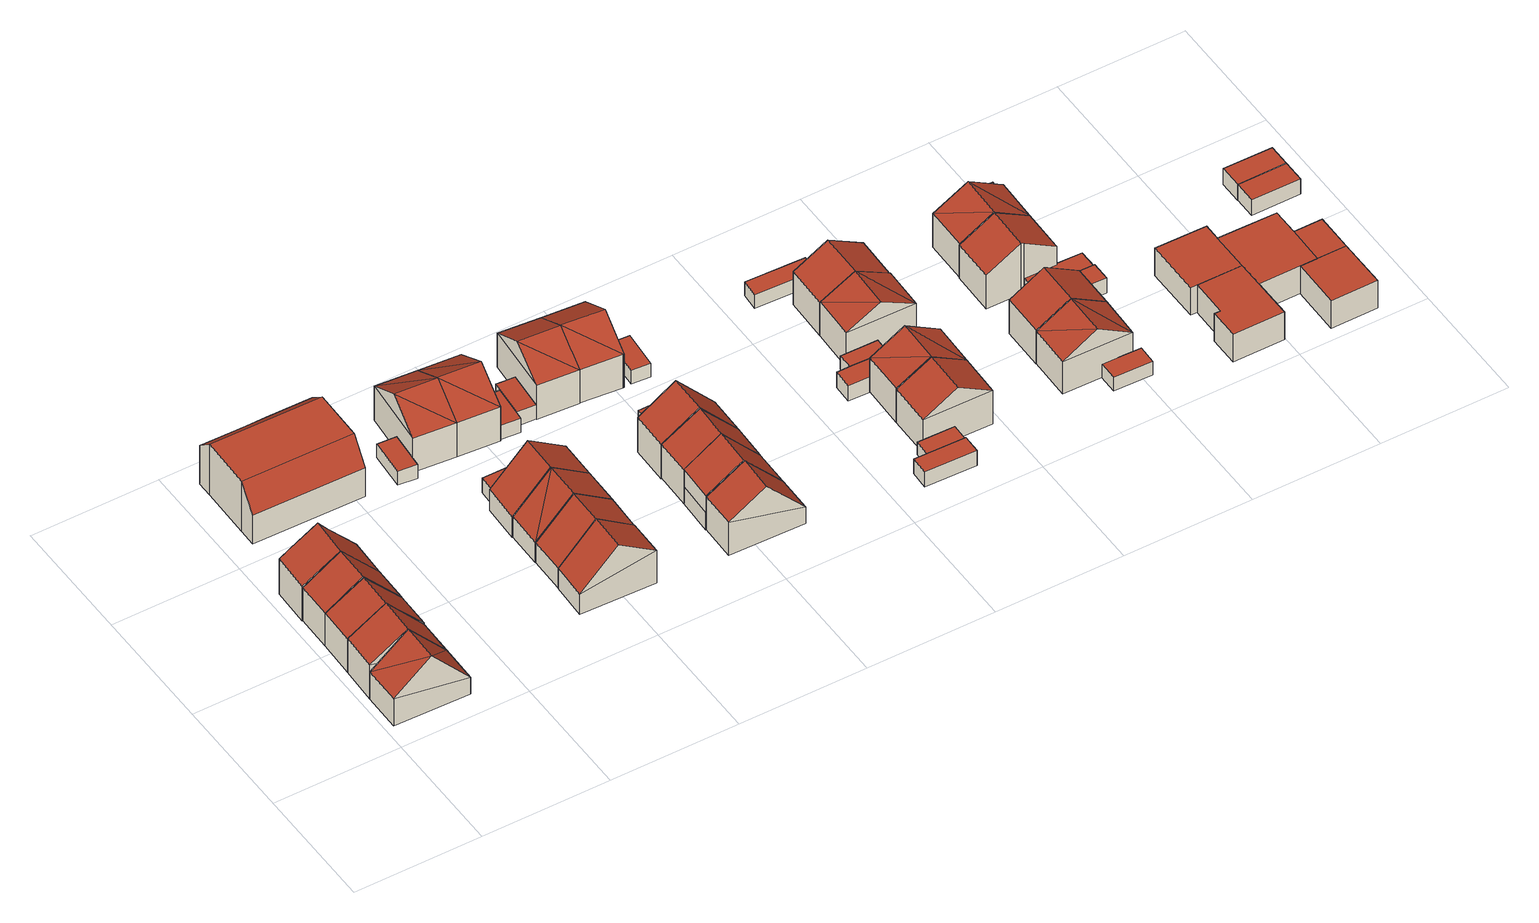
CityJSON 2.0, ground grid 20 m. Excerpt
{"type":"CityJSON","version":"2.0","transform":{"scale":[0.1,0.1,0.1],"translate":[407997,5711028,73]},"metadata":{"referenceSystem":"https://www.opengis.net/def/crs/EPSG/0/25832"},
"CityObjects":{
"building1":{"type":"Building","attributes":{"Gemeindeschluessel":"05978036","Geometrietyp2DReferenz":"3000","function":"31001_1000","roofType":"3100","measuredHeight":9.85},"geometry":[{"type":"MultiSurface","lod":"2","boundaries":[[[0,1,2,3]],[[1,4,5,2]],[[4,6,7,5]],[[6,0,3,7]],[[4,1,8]],[[0,6,9]],[[1,9,8]],[[9,1,0]],[[9,4,8]],[[4,9,6]],[[3,2,5,7]]],"semantics":{"surfaces":[{"type":"WallSurface"},{"type":"RoofSurface"},{"type":"GroundSurface"}],"values":[0,0,0,0,0,0,1,1,1,1,2]}}]},
"building2":{"type":"Building","attributes":{"Gemeindeschluessel":"05978036","Geometrietyp2DReferenz":"3000","function":"31001_1000","roofType":"3100","measuredHeight":9.86},"geometry":[{"type":"MultiSurface","lod":"2","boundaries":[[[10,4,5,11]],[[4,12,2,5]],[[12,13,14,2]],[[13,10,11,14]],[[12,4,8]],[[10,13,15]],[[4,10,15,8]],[[13,12,8,15]],[[11,5,2,14]]],"semantics":{"surfaces":[{"type":"WallSurface"},{"type":"RoofSurface"},{"type":"GroundSurface"}],"values":[0,0,0,0,0,0,1,1,2]}}]},
"building3":{"type":"Building","attributes":{"Gemeindeschluessel":"05978036","Geometrietyp2DReferenz":"3000","function":"31001_1000","roofType":"3100","measuredHeight":9.77},"geometry":[{"type":"MultiSurface","lod":"2","boundaries":[[[16,17,18,19]],[[17,20,14,18]],[[20,21,22,14]],[[21,16,19,22]],[[20,17,23]],[[16,21,24]],[[17,16,24,23]],[[21,20,23,24]],[[19,18,14,22]]],"semantics":{"surfaces":[{"type":"WallSurface"},{"type":"RoofSurface"},{"type":"GroundSurface"}],"values":[0,0,0,0,0,0,1,1,2]}}]},
"building4":{"type":"Building","attributes":{"Gemeindeschluessel":"05978036","Geometrietyp2DReferenz":"3000","function":"31001_1000","roofType":"3100","measuredHeight":9.79},"geometry":[{"type":"MultiSurface","lod":"2","boundaries":[[[25,26,27,28]],[[26,21,22,27]],[[21,29,30,22]],[[29,25,28,30]],[[21,26,31]],[[25,29,32]],[[26,25,32,31]],[[29,21,31,32]],[[28,27,22,30]]],"semantics":{"surfaces":[{"type":"WallSurface"},{"type":"RoofSurface"},{"type":"GroundSurface"}],"values":[0,0,0,0,0,0,1,1,2]}}]},
"building5":{"type":"Building","attributes":{"Gemeindeschluessel":"05978036","Geometrietyp2DReferenz":"3000","function":"31001_1000","roofType":"3100","measuredHeight":9.94},"geometry":[{"type":"MultiSurface","lod":"2","boundaries":[[[25,33,34,35]],[[33,36,37,34]],[[36,38,39,37]],[[38,40,41,39]],[[40,42,43,41]],[[42,25,35,43]],[[42,44,45,32,25]],[[33,32,45,46,36]],[[38,46,45,44,40]],[[36,46,38]],[[40,44,42]],[[25,32,33]],[[35,34,37,39,41,43]]],"semantics":{"surfaces":[{"type":"WallSurface"},{"type":"RoofSurface"},{"type":"GroundSurface"}],"values":[0,0,0,0,0,0,1,1,0,0,0,0,2]}}]},
"building6":{"type":"Building","attributes":{"Gemeindeschluessel":"05978036","Geometrietyp2DReferenz":"3000","function":"31001_2460","roofType":"1000","measuredHeight":3.02},"geometry":[{"type":"MultiSurface","lod":"2","boundaries":[[[47,48,49,50]],[[48,51,52,49]],[[51,53,54,52]],[[53,47,50,54]],[[53,51,48,47]],[[50,49,52,54]]],"semantics":{"surfaces":[{"type":"WallSurface"},{"type":"RoofSurface"},{"type":"GroundSurface"}],"values":[0,0,0,0,1,2]}}]},
"building7":{"type":"Building","attributes":{"Gemeindeschluessel":"05978036","Geometrietyp2DReferenz":"3000","function":"31001_1000","roofType":"9999","measuredHeight":9.24},"geometry":[{"type":"MultiSurface","lod":"2","boundaries":[[[55,56,57,58]],[[56,59,60,57]],[[59,61,62,60]],[[61,63,64,62]],[[63,65,66,64]],[[65,67,68,66]],[[67,69,70,68]],[[69,71,72,70]],[[71,73,74,72]],[[73,55,58,74]],[[59,56,55,73]],[[71,69,67,65,63,61]],[[73,71,61,59]],[[58,57,60,62,64,66,68,70,72,74]]],"semantics":{"surfaces":[{"type":"WallSurface"},{"type":"RoofSurface"},{"type":"GroundSurface"}],"values":[0,0,0,0,0,0,0,0,0,0,1,1,1,2]}}]},
"building8":{"type":"Building","attributes":{"Gemeindeschluessel":"05978036","Geometrietyp2DReferenz":"3000","function":"31001_2460","roofType":"1000","measuredHeight":2.53},"geometry":[{"type":"MultiSurface","lod":"2","boundaries":[[[75,76,77,78]],[[76,79,80,77]],[[79,81,82,80]],[[81,75,78,82]],[[81,79,76,75]],[[78,77,80,82]]],"semantics":{"surfaces":[{"type":"WallSurface"},{"type":"RoofSurface"},{"type":"GroundSurface"}],"values":[0,0,0,0,1,2]}}]},
"building9":{"type":"Building","attributes":{"Gemeindeschluessel":"05978036","Geometrietyp2DReferenz":"3000","function":"31001_1000","roofType":"3100","measuredHeight":9.9},"geometry":[{"type":"MultiSurface","lod":"2","boundaries":[[[83,84,85,86]],[[84,87,88,85]],[[87,89,90,88]],[[89,83,86,90]],[[87,84,91]],[[83,89,92]],[[84,83,92,91]],[[89,87,91,92]],[[86,85,88,90]]],"semantics":{"surfaces":[{"type":"WallSurface"},{"type":"RoofSurface"},{"type":"GroundSurface"}],"values":[0,0,0,0,0,0,1,1,2]}}]},
"building10":{"type":"Building","attributes":{"Gemeindeschluessel":"05978036","Geometrietyp2DReferenz":"3000","function":"31001_1000","roofType":"3100","measuredHeight":9.73},"geometry":[{"type":"MultiSurface","lod":"2","boundaries":[[[93,94,95,96]],[[94,89,97,95]],[[89,98,99,97]],[[98,93,96,99]],[[89,94,100]],[[93,98,101]],[[94,93,101,100]],[[98,89,100,101]],[[96,95,97,99]]],"semantics":{"surfaces":[{"type":"WallSurface"},{"type":"RoofSurface"},{"type":"GroundSurface"}],"values":[0,0,0,0,0,0,1,1,2]}}]},
"building11":{"type":"Building","attributes":{"Gemeindeschluessel":"05978036","Geometrietyp2DReferenz":"3000","function":"31001_1000","roofType":"3100","measuredHeight":9.8},"geometry":[{"type":"MultiSurface","lod":"2","boundaries":[[[102,93,103,104]],[[93,105,106,103]],[[105,107,108,106]],[[107,102,104,108]],[[105,93,109]],[[102,107,110]],[[93,102,110,109]],[[105,110,107]],[[110,105,109]],[[104,103,106,108]]],"semantics":{"surfaces":[{"type":"WallSurface"},{"type":"RoofSurface"},{"type":"GroundSurface"}],"values":[0,0,0,0,0,0,1,1,1,2]}}]},
"building12":{"type":"Building","attributes":{"Gemeindeschluessel":"05978036","Geometrietyp2DReferenz":"3000","function":"31001_1000","roofType":"5000","measuredHeight":9.68},"geometry":[{"type":"MultiSurface","lod":"2","boundaries":[[[111,112,113,114]],[[112,115,116,113]],[[115,117,118,116]],[[117,111,114,118]],[[119,111,120]],[[111,119,112]],[[115,120,117]],[[120,115,119]],[[111,117,120]],[[115,112,119]],[[114,113,116,118]]],"semantics":{"surfaces":[{"type":"WallSurface"},{"type":"RoofSurface"},{"type":"GroundSurface"}],"values":[0,0,0,0,1,1,1,1,0,0,2]}}]},
"building13":{"type":"Building","attributes":{"Gemeindeschluessel":"05978036","Geometrietyp2DReferenz":"3000","function":"31001_1000","roofType":"3100","measuredHeight":9.96},"geometry":[{"type":"MultiSurface","lod":"2","boundaries":[[[121,102,122,123]],[[102,124,125,122]],[[124,126,127,125]],[[126,121,123,127]],[[124,102,128]],[[121,126,129]],[[102,121,129,128]],[[126,124,128,129]],[[123,122,125,127]]],"semantics":{"surfaces":[{"type":"WallSurface"},{"type":"RoofSurface"},{"type":"GroundSurface"}],"values":[0,0,0,0,0,0,1,1,2]}}]},
"building14":{"type":"Building","attributes":{"Gemeindeschluessel":"05978036","Geometrietyp2DReferenz":"3000","function":"31001_2460","roofType":"1000","measuredHeight":2.7},"geometry":[{"type":"MultiSurface","lod":"2","boundaries":[[[130,131,132,133]],[[131,134,135,132]],[[134,136,137,135]],[[136,130,133,137]],[[136,134,131,130]],[[133,132,135,137]]],"semantics":{"surfaces":[{"type":"WallSurface"},{"type":"RoofSurface"},{"type":"GroundSurface"}],"values":[0,0,0,0,1,2]}}]},
"building15":{"type":"Building","attributes":{"Gemeindeschluessel":"05978036","Geometrietyp2DReferenz":"3000","function":"31001_1000","roofType":"3100","measuredHeight":9.66},"geometry":[{"type":"MultiSurface","lod":"2","boundaries":[[[138,139,140,141]],[[139,111,114,140]],[[111,142,143,114]],[[142,117,118,143]],[[117,138,141,118]],[[144,138,117]],[[117,145,146,144]],[[139,144,146]],[[146,111,139]],[[142,145,117]],[[111,146,145,142]],[[138,144,139]],[[141,140,114,143,118]]],"semantics":{"surfaces":[{"type":"WallSurface"},{"type":"RoofSurface"},{"type":"GroundSurface"}],"values":[0,0,0,0,0,1,1,1,1,0,0,0,2]}}]},
"building16":{"type":"Building","attributes":{"Gemeindeschluessel":"05978036","Geometrietyp2DReferenz":"3000","function":"31001_2460","roofType":"1000","measuredHeight":2.54},"geometry":[{"type":"MultiSurface","lod":"2","boundaries":[[[147,148,149,150]],[[148,151,152,149]],[[151,153,154,152]],[[153,155,156,154]],[[155,157,158,156]],[[157,147,150,158]],[[157,155,153,151,148,147]],[[150,149,152,154,156,158]]],"semantics":{"surfaces":[{"type":"WallSurface"},{"type":"RoofSurface"},{"type":"GroundSurface"}],"values":[0,0,0,0,0,0,1,2]}}]},
"building17":{"type":"Building","attributes":{"Gemeindeschluessel":"05978036","Geometrietyp2DReferenz":"3000","function":"31001_2460","roofType":"1000","measuredHeight":2.53},"geometry":[{"type":"MultiSurface","lod":"2","boundaries":[[[159,160,161,162]],[[160,163,164,161]],[[163,165,166,164]],[[165,167,168,166]],[[167,159,162,168]],[[167,165,163,160,159]],[[162,161,164,166,168]]],"semantics":{"surfaces":[{"type":"WallSurface"},{"type":"RoofSurface"},{"type":"GroundSurface"}],"values":[0,0,0,0,0,1,2]}}]},
"building18":{"type":"Building","attributes":{"Gemeindeschluessel":"05978036","Geometrietyp2DReferenz":"3000","function":"31001_1000","roofType":"3100","measuredHeight":9.77},"geometry":[{"type":"MultiSurface","lod":"2","boundaries":[[[169,170,171,172]],[[170,173,174,171]],[[173,175,176,174]],[[175,169,172,176]],[[173,170,177]],[[169,175,178]],[[170,169,178,177]],[[175,173,177,178]],[[172,171,174,176]]],"semantics":{"surfaces":[{"type":"WallSurface"},{"type":"RoofSurface"},{"type":"GroundSurface"}],"values":[0,0,0,0,0,0,1,1,2]}}]},
"building19":{"type":"Building","attributes":{"Gemeindeschluessel":"05978036","Geometrietyp2DReferenz":"3000","function":"31001_1000","roofType":"5000","measuredHeight":9.99},"geometry":[{"type":"MultiSurface","lod":"2","boundaries":[[[179,180,181,182]],[[180,183,184,181]],[[183,185,186,184]],[[185,187,188,186]],[[187,179,182,188]],[[179,189,190,180]],[[189,191,192,193,190]],[[187,191,189,179]],[[185,192,191,187]],[[183,193,192,185]],[[180,190,193,183]],[[182,181,184,186,188]]],"semantics":{"surfaces":[{"type":"WallSurface"},{"type":"RoofSurface"},{"type":"GroundSurface"}],"values":[0,0,0,0,0,1,1,0,0,0,0,2]}}]},
"building20":{"type":"Building","attributes":{"Gemeindeschluessel":"05978036","Geometrietyp2DReferenz":"3000","function":"31001_1000","roofType":"5000","measuredHeight":9.66},"geometry":[{"type":"MultiSurface","lod":"2","boundaries":[[[194,195,196,197]],[[195,198,199,196]],[[198,200,201,199]],[[200,202,203,201]],[[202,194,197,203]],[[195,204,205,206,198]],[[202,205,204]],[[204,194,202]],[[200,206,205,202]],[[198,206,200]],[[194,204,195]],[[197,196,199,201,203]]],"semantics":{"surfaces":[{"type":"WallSurface"},{"type":"RoofSurface"},{"type":"GroundSurface"}],"values":[0,0,0,0,0,1,1,1,0,0,0,2]}}]},
"building21":{"type":"Building","attributes":{"Gemeindeschluessel":"05978036","Geometrietyp2DReferenz":"3000","function":"31001_1000","roofType":"3100","measuredHeight":9.88},"geometry":[{"type":"MultiSurface","lod":"2","boundaries":[[[207,208,209,188]],[[208,210,211,209]],[[210,212,213,211]],[[212,207,188,213]],[[210,208,214]],[[207,212,215]],[[208,207,215,214]],[[212,210,214,215]],[[188,209,211,213]]],"semantics":{"surfaces":[{"type":"WallSurface"},{"type":"RoofSurface"},{"type":"GroundSurface"}],"values":[0,0,0,0,0,0,1,1,2]}}]},
"building22":{"type":"Building","attributes":{"Gemeindeschluessel":"05978036","Geometrietyp2DReferenz":"3000","function":"31001_1000","roofType":"3100","measuredHeight":10.02},"geometry":[{"type":"MultiSurface","lod":"2","boundaries":[[[208,216,217,218]],[[216,219,220,217]],[[219,210,221,220]],[[210,208,218,221]],[[219,216,222]],[[208,210,223]],[[216,208,223,222]],[[210,219,222,223]],[[218,217,220,221]]],"semantics":{"surfaces":[{"type":"WallSurface"},{"type":"RoofSurface"},{"type":"GroundSurface"}],"values":[0,0,0,0,0,0,1,1,2]}}]},
"building23":{"type":"Building","attributes":{"Gemeindeschluessel":"05978036","Geometrietyp2DReferenz":"3000","function":"31001_2460","roofType":"1000","measuredHeight":2.39},"geometry":[{"type":"MultiSurface","lod":"2","boundaries":[[[224,225,226,227]],[[225,228,229,226]],[[228,230,231,229]],[[230,224,227,231]],[[230,228,225,224]],[[227,226,229,231]]],"semantics":{"surfaces":[{"type":"WallSurface"},{"type":"RoofSurface"},{"type":"GroundSurface"}],"values":[0,0,0,0,1,2]}}]},
"building24":{"type":"Building","attributes":{"Gemeindeschluessel":"05978036","Geometrietyp2DReferenz":"3000","function":"31001_1000","roofType":"5000","measuredHeight":9.57},"geometry":[{"type":"MultiSurface","lod":"2","boundaries":[[[200,198,232,233]],[[198,234,235,232]],[[234,236,237,235]],[[236,238,239,237]],[[238,202,240,239]],[[202,200,233,240]],[[234,198,206,241,242]],[[236,242,241]],[[241,202,238,236]],[[200,206,198]],[[202,241,206,200]],[[234,242,236]],[[233,232,235,237,239,240]]],"semantics":{"surfaces":[{"type":"WallSurface"},{"type":"RoofSurface"},{"type":"GroundSurface"}],"values":[0,0,0,0,0,0,1,1,1,0,0,0,2]}}]},
"building25":{"type":"Building","attributes":{"Gemeindeschluessel":"05978036","Geometrietyp2DReferenz":"3000","function":"31001_2460","roofType":"1000","measuredHeight":2.48},"geometry":[{"type":"MultiSurface","lod":"2","boundaries":[[[243,244,245,246]],[[244,247,248,245]],[[247,249,250,248]],[[249,243,246,250]],[[249,247,244,243]],[[246,245,248,250]]],"semantics":{"surfaces":[{"type":"WallSurface"},{"type":"RoofSurface"},{"type":"GroundSurface"}],"values":[0,0,0,0,1,2]}}]},
"building26":{"type":"Building","attributes":{"Gemeindeschluessel":"05978036","Geometrietyp2DReferenz":"3000","function":"31001_2460","roofType":"1000","measuredHeight":2.66},"geometry":[{"type":"MultiSurface","lod":"2","boundaries":[[[251,252,253,254]],[[252,255,256,253]],[[255,257,258,256]],[[257,251,254,258]],[[257,255,252,251]],[[254,253,256,258]]],"semantics":{"surfaces":[{"type":"WallSurface"},{"type":"RoofSurface"},{"type":"GroundSurface"}],"values":[0,0,0,0,1,2]}}]},
"building27":{"type":"Building","attributes":{"Gemeindeschluessel":"05978036","Geometrietyp2DReferenz":"3000","function":"31001_2460","roofType":"1000","measuredHeight":2.32},"geometry":[{"type":"MultiSurface","lod":"2","boundaries":[[[259,260,261,262]],[[260,263,264,261]],[[263,265,254,264]],[[265,259,262,254]],[[265,263,260,259]],[[262,261,264,254]]],"semantics":{"surfaces":[{"type":"WallSurface"},{"type":"RoofSurface"},{"type":"GroundSurface"}],"values":[0,0,0,0,1,2]}}]},
"building28":{"type":"Building","attributes":{"Gemeindeschluessel":"05978036","Geometrietyp2DReferenz":"3000","function":"31001_2460","roofType":"1000","measuredHeight":2.74},"geometry":[{"type":"MultiSurface","lod":"2","boundaries":[[[266,267,268,269]],[[267,270,271,268]],[[270,272,273,271]],[[272,274,275,273]],[[274,276,277,275]],[[276,266,269,277]],[[276,274,272,270,267,266]],[[269,268,271,273,275,277]]],"semantics":{"surfaces":[{"type":"WallSurface"},{"type":"RoofSurface"},{"type":"GroundSurface"}],"values":[0,0,0,0,0,0,1,2]}}]},
"building29":{"type":"Building","attributes":{"Gemeindeschluessel":"05978036","Geometrietyp2DReferenz":"3000","function":"31001_1000","roofType":"3100","measuredHeight":9.29},"geometry":[{"type":"MultiSurface","lod":"2","boundaries":[[[278,279,280,281]],[[279,282,283,280]],[[282,284,285,283]],[[284,278,281,285]],[[282,279,286]],[[278,284,287]],[[279,278,287,286]],[[284,282,286,287]],[[281,280,283,285]]],"semantics":{"surfaces":[{"type":"WallSurface"},{"type":"RoofSurface"},{"type":"GroundSurface"}],"values":[0,0,0,0,0,0,1,1,2]}}]},
"building30":{"type":"Building","attributes":{"Gemeindeschluessel":"05978036","Geometrietyp2DReferenz":"3000","function":"31001_2460","roofType":"1000","measuredHeight":2.4},"geometry":[{"type":"MultiSurface","lod":"2","boundaries":[[[288,289,290,291]],[[289,292,293,290]],[[292,294,295,293]],[[294,288,291,295]],[[294,292,289,288]],[[291,290,293,295]]],"semantics":{"surfaces":[{"type":"WallSurface"},{"type":"RoofSurface"},{"type":"GroundSurface"}],"values":[0,0,0,0,1,2]}}]},
"building31":{"type":"Building","attributes":{"Gemeindeschluessel":"05978036","Geometrietyp2DReferenz":"3000","function":"31001_1000","roofType":"3100","measuredHeight":9.43},"geometry":[{"type":"MultiSurface","lod":"2","boundaries":[[[296,297,298,299]],[[297,300,301,298]],[[300,278,302,301]],[[278,296,299,302]],[[300,297,303]],[[296,278,304]],[[297,304,303]],[[304,297,296]],[[303,278,300]],[[278,303,304]],[[299,298,301,302]]],"semantics":{"surfaces":[{"type":"WallSurface"},{"type":"RoofSurface"},{"type":"GroundSurface"}],"values":[0,0,0,0,0,0,1,1,1,1,2]}}]},
"building32":{"type":"Building","attributes":{"Gemeindeschluessel":"05978036","Geometrietyp2DReferenz":"3000","function":"31001_2460","roofType":"1000","measuredHeight":2.54},"geometry":[{"type":"MultiSurface","lod":"2","boundaries":[[[305,306,307,308]],[[306,309,310,307]],[[309,311,312,310]],[[311,305,308,312]],[[311,309,306,305]],[[308,307,310,312]]],"semantics":{"surfaces":[{"type":"WallSurface"},{"type":"RoofSurface"},{"type":"GroundSurface"}],"values":[0,0,0,0,1,2]}}]},
"building33":{"type":"Building","attributes":{"Gemeindeschluessel":"05978036","Geometrietyp2DReferenz":"3000","function":"31001_1000","roofType":"3100","measuredHeight":9.26},"geometry":[{"type":"MultiSurface","lod":"2","boundaries":[[[313,314,315,316]],[[314,317,318,315]],[[317,319,320,318]],[[319,313,316,320]],[[317,314,321]],[[313,319,322]],[[322,314,313]],[[314,322,321]],[[319,321,322]],[[321,319,317]],[[316,315,318,320]]],"semantics":{"surfaces":[{"type":"WallSurface"},{"type":"RoofSurface"},{"type":"GroundSurface"}],"values":[0,0,0,0,0,0,1,1,1,1,2]}}]},
"building34":{"type":"Building","attributes":{"Gemeindeschluessel":"05978036","Geometrietyp2DReferenz":"3000","function":"31001_1000","roofType":"3100","measuredHeight":9.24},"geometry":[{"type":"MultiSurface","lod":"2","boundaries":[[[323,324,325,326]],[[324,327,328,325]],[[327,329,330,328]],[[329,323,326,330]],[[327,324,331]],[[323,329,322]],[[324,323,322,331]],[[329,327,331,322]],[[326,325,328,330]]],"semantics":{"surfaces":[{"type":"WallSurface"},{"type":"RoofSurface"},{"type":"GroundSurface"}],"values":[0,0,0,0,0,0,1,1,2]}}]},
"building35":{"type":"Building","attributes":{"Gemeindeschluessel":"05978036","Geometrietyp2DReferenz":"3000","function":"31001_1000","roofType":"3100","measuredHeight":9.21},"geometry":[{"type":"MultiSurface","lod":"2","boundaries":[[[332,333,334,335]],[[333,336,337,334]],[[336,338,339,337]],[[338,332,335,339]],[[336,333,340]],[[332,338,341]],[[341,333,332]],[[333,341,340]],[[338,340,341]],[[340,338,336]],[[335,334,337,339]]],"semantics":{"surfaces":[{"type":"WallSurface"},{"type":"RoofSurface"},{"type":"GroundSurface"}],"values":[0,0,0,0,0,0,1,1,1,1,2]}}]},
"building36":{"type":"Building","attributes":{"Gemeindeschluessel":"05978036","Geometrietyp2DReferenz":"3000","function":"31001_2460","roofType":"1000","measuredHeight":2.47},"geometry":[{"type":"MultiSurface","lod":"2","boundaries":[[[342,343,344,345]],[[343,346,347,344]],[[346,348,349,347]],[[348,342,345,349]],[[348,346,343,342]],[[345,344,347,349]]],"semantics":{"surfaces":[{"type":"WallSurface"},{"type":"RoofSurface"},{"type":"GroundSurface"}],"values":[0,0,0,0,1,2]}}]},
"building37":{"type":"Building","attributes":{"Gemeindeschluessel":"05978036","Geometrietyp2DReferenz":"3000","function":"31001_1000","roofType":"3100","measuredHeight":9.43},"geometry":[{"type":"MultiSurface","lod":"2","boundaries":[[[332,350,351,352]],[[350,353,354,351]],[[353,355,356,354]],[[355,357,358,356]],[[357,332,352,358]],[[357,359,360,361,332]],[[350,361,360,353]],[[355,359,357]],[[353,360,359,355]],[[332,361,350]],[[352,351,354,356,358]]],"semantics":{"surfaces":[{"type":"WallSurface"},{"type":"RoofSurface"},{"type":"GroundSurface"}],"values":[0,0,0,0,0,1,1,0,0,0,2]}}]},
"building38":{"type":"Building","attributes":{"Gemeindeschluessel":"05978036","Geometrietyp2DReferenz":"3000","function":"31001_1000","roofType":"3100","measuredHeight":9.29},"geometry":[{"type":"MultiSurface","lod":"2","boundaries":[[[362,363,364,365]],[[363,366,367,364]],[[366,368,369,367]],[[368,370,371,369]],[[370,372,373,371]],[[372,374,375,373]],[[374,376,377,375]],[[376,362,365,377]],[[372,370,368,366]],[[366,363,362,376,374,372]],[[365,364,367,369,371,373,375,377]]],"semantics":{"surfaces":[{"type":"WallSurface"},{"type":"RoofSurface"},{"type":"GroundSurface"}],"values":[0,0,0,0,0,0,0,0,1,1,2]}}]},
"building39":{"type":"Building","attributes":{"Gemeindeschluessel":"05978036","Geometrietyp2DReferenz":"3000","function":"31001_1000","roofType":"3100","measuredHeight":9.31},"geometry":[{"type":"MultiSurface","lod":"2","boundaries":[[[378,379,380,381]],[[379,382,383,380]],[[382,374,375,383]],[[374,378,381,375]],[[382,379,384]],[[378,374,385]],[[379,385,384]],[[385,379,378]],[[384,374,382]],[[374,384,385]],[[381,380,383,375]]],"semantics":{"surfaces":[{"type":"WallSurface"},{"type":"RoofSurface"},{"type":"GroundSurface"}],"values":[0,0,0,0,0,0,1,1,1,1,2]}}]},
"building40":{"type":"Building","attributes":{"Gemeindeschluessel":"05978036","Geometrietyp2DReferenz":"3000","function":"31001_2460","roofType":"1000","measuredHeight":2.76},"geometry":[{"type":"MultiSurface","lod":"2","boundaries":[[[386,387,388,389]],[[387,390,391,388]],[[390,392,393,391]],[[392,394,395,393]],[[394,386,389,395]],[[394,392,390,387,386]],[[389,388,391,393,395]]],"semantics":{"surfaces":[{"type":"WallSurface"},{"type":"RoofSurface"},{"type":"GroundSurface"}],"values":[0,0,0,0,0,1,2]}}]},
"building41":{"type":"Building","attributes":{"Gemeindeschluessel":"05978036","Geometrietyp2DReferenz":"3000","function":"31001_2460","roofType":"1000","measuredHeight":2.49},"geometry":[{"type":"MultiSurface","lod":"2","boundaries":[[[396,397,398,399]],[[397,400,401,398]],[[400,402,403,401]],[[402,404,405,403]],[[404,406,407,405]],[[406,396,399,407]],[[406,404,402,400,397,396]],[[399,398,401,403,405,407]]],"semantics":{"surfaces":[{"type":"WallSurface"},{"type":"RoofSurface"},{"type":"GroundSurface"}],"values":[0,0,0,0,0,0,1,2]}}]},
"building42":{"type":"Building","attributes":{"Gemeindeschluessel":"05978036","Geometrietyp2DReferenz":"3000","function":"31001_2460","roofType":"1000","measuredHeight":2.35},"geometry":[{"type":"MultiSurface","lod":"2","boundaries":[[[408,409,410,411]],[[409,412,413,410]],[[412,414,415,413]],[[414,408,411,415]],[[414,412,409,408]],[[411,410,413,415]]],"semantics":{"surfaces":[{"type":"WallSurface"},{"type":"RoofSurface"},{"type":"GroundSurface"}],"values":[0,0,0,0,1,2]}}]},
"building43":{"type":"Building","attributes":{"Gemeindeschluessel":"05978036","Geometrietyp2DReferenz":"3000","function":"31001_1000"},"children":["building43-1","building43-2","building43-3","building43-4","building43-5"]},
"building43-1":{"type":"BuildingPart","attributes":{"roofType":"1000","measuredHeight":5},"parents":["building43"],"geometry":[{"type":"MultiSurface","lod":"2","boundaries":[[[416,417,418,419]],[[417,420,421,418]],[[422,423,424,425]],[[425,426,420,417,416,427,422]],[[428,419,418,421,429,424,423]],[[419,428,427,416]],[[428,423,422,427]],[[429,421,420,426]],[[424,429,426,425]]],"semantics":{"surfaces":[{"type":"WallSurface"},{"type":"RoofSurface"},{"type":"GroundSurface"},{"type":"ClosureSurface"}],"values":[0,0,0,1,2,3,3,3,3]}}]},
"building43-2":{"type":"BuildingPart","attributes":{"roofType":"1000","measuredHeight":4.98},"parents":["building43"],"geometry":[{"type":"MultiSurface","lod":"2","boundaries":[[[430,431,432,433]],[[431,434,435,432]],[[434,425,424,435]],[[425,434,431,430,426]],[[433,432,435,424,429]],[[429,424,425,426]],[[433,429,426,430]]],"semantics":{"surfaces":[{"type":"WallSurface"},{"type":"RoofSurface"},{"type":"GroundSurface"},{"type":"ClosureSurface"}],"values":[0,0,0,1,2,3,3]}}]},
"building43-3":{"type":"BuildingPart","attributes":{"roofType":"1000","measuredHeight":5},"parents":["building43"],"geometry":[{"type":"MultiSurface","lod":"2","boundaries":[[[436,437,438,439]],[[437,416,419,438]],[[440,441,442,443]],[[440,436,439,441]],[[440,443,427,416,437,436]],[[439,438,419,428,442,441]],[[428,419,416,427]],[[443,442,428,427]]],"semantics":{"surfaces":[{"type":"WallSurface"},{"type":"RoofSurface"},{"type":"GroundSurface"},{"type":"ClosureSurface"}],"values":[0,0,0,0,1,2,3,3]}}]},
"building43-4":{"type":"BuildingPart","attributes":{"roofType":"1000","measuredHeight":5},"parents":["building43"],"geometry":[{"type":"MultiSurface","lod":"2","boundaries":[[[422,444,445,423]],[[444,446,447,445]],[[446,448,449,447]],[[448,450,451,449]],[[450,443,442,451]],[[443,450,448,446,444,422,427]],[[428,423,445,447,449,451,442]],[[427,422,423,428]],[[428,442,443,427]]],"semantics":{"surfaces":[{"type":"WallSurface"},{"type":"RoofSurface"},{"type":"GroundSurface"},{"type":"ClosureSurface"}],"values":[0,0,0,0,0,1,2,3,3]}}]},
"building43-5":{"type":"BuildingPart","attributes":{"roofType":"1000","measuredHeight":5.01},"parents":["building43"],"geometry":[{"type":"MultiSurface","lod":"2","boundaries":[[[452,430,433,453]],[[452,453,421,420]],[[420,426,430,452]],[[453,433,429,421]],[[433,430,426,429]],[[420,421,429,426]]],"semantics":{"surfaces":[{"type":"WallSurface"},{"type":"RoofSurface"},{"type":"GroundSurface"},{"type":"ClosureSurface"}],"values":[0,0,1,2,3,3]}}]},
"building44":{"type":"Building","attributes":{"Gemeindeschluessel":"05978036","Geometrietyp2DReferenz":"3000","function":"31001_2460","roofType":"1000","measuredHeight":2.75},"geometry":[{"type":"MultiSurface","lod":"2","boundaries":[[[454,455,456,457]],[[455,458,459,456]],[[458,460,461,459]],[[460,454,457,461]],[[460,458,455,454]],[[457,456,459,461]]],"semantics":{"surfaces":[{"type":"WallSurface"},{"type":"RoofSurface"},{"type":"GroundSurface"}],"values":[0,0,0,0,1,2]}}]},
"building45":{"type":"Building","attributes":{"Gemeindeschluessel":"05978036","Geometrietyp2DReferenz":"3000","function":"31001_2460","roofType":"1000","measuredHeight":2.89},"geometry":[{"type":"MultiSurface","lod":"2","boundaries":[[[454,462,463,464]],[[462,465,466,463]],[[465,455,467,466]],[[455,454,464,467]],[[455,465,462,454]],[[464,463,466,467]]],"semantics":{"surfaces":[{"type":"WallSurface"},{"type":"RoofSurface"},{"type":"GroundSurface"}],"values":[0,0,0,0,1,2]}}]}
},
"vertices":[
[4,25,76],[5,85,76],[5,85,27],[4,25,27],[123,83,57],[123,83,27],[122,22,57],[122,22,27],[64,84,125],[63,24,125],
[124,140,57],[124,140,27],[5,85,89],[7,143,89],[7,143,27],[66,142,125],
[126,198,58],[125,141,58],[125,141,27],[126,198,27],[7,143,87],[8,201,87],[8,201,27],[66,142,124],[67,199,124],
[127,256,58],[126,199,58],[126,199,27],[127,256,27],[9,258,87],[9,258,27],[67,200,125],[68,257,125],
[9,259,89],[9,259,25],[127,256,25],[11,319,89],[11,319,25],[28,319,84],[28,319,25],[86,317,69],[86,317,25],[129,316,58],[129,316,25],[86,317,106],[70,318,125],[28,319,99],
[28,319,49],[29,348,49],[29,348,18],[28,319,18],[87,346,49],[87,346,18],[86,317,49],[86,317,18],
[214,428,62],[40,431,62],[40,431,10],[214,428,10],[41,459,101],[41,459,10],[42,540,102],[42,540,10],[42,565,80],[42,565,10],[114,564,80],[114,564,10],[145,564,80],[145,564,10],[216,563,80],[216,563,10],[216,538,102],[216,538,10],[215,457,101],[215,457,10],
[260,421,38],[264,480,38],[264,480,13],[260,421,13],[294,478,38],[294,478,13],[289,418,38],[289,418,13],
[446,131,81],[445,74,81],[445,74,22],[446,131,22],[327,77,59],[327,77,22],[329,134,59],[329,134,22],[386,75,121],[388,133,121],
[448,189,80],[446,132,80],[446,132,23],[448,189,23],[329,134,23],[330,191,59],[330,191,23],[388,133,120],[389,190,120],
[449,247,80],[448,189,22],[449,247,22],[330,192,59],[330,192,22],[331,249,59],[331,249,22],[389,191,120],[390,248,120],
[355,426,74],[290,432,74],[290,432,12],[355,426,12],[300,543,74],[300,543,12],[364,538,74],[364,538,12],[295,486,109],[360,481,109],
[450,307,80],[449,247,20],[450,307,20],[331,250,58],[331,250,20],[333,310,58],[333,310,20],[390,249,120],[391,308,120],
[345,347,43],[435,346,43],[435,346,16],[345,347,16],[435,318,43],[435,318,16],[344,319,43],[344,319,16],
[429,533,74],[420,421,74],[420,421,12],[429,533,12],[364,533,74],[364,533,12],[425,477,109],[364,533,77],[360,482,109],
[420,421,40],[425,481,40],[425,481,14],[420,421,14],[455,478,40],[455,478,14],[451,430,40],[451,430,14],[450,420,40],[450,420,14],[450,418,40],[450,418,14],
[451,430,41],[455,478,41],[455,478,15],[451,430,15],[456,490,41],[456,490,15],[485,488,41],[485,488,15],[480,428,41],[480,428,15],
[552,66,84],[553,123,84],[553,123,24],[552,66,24],[671,120,54],[671,120,24],[670,63,54],[670,63,24],[612,122,121],[611,65,121],
[672,178,54],[671,121,54],[671,121,23],[672,178,23],[553,123,54],[553,123,23],[553,124,54],[553,124,23],[555,181,54],[555,181,23],[612,180,123],[611,122,123],[555,181,86],[553,124,86],[553,123,86],
[481,428,76],[490,540,76],[490,540,14],[481,428,14],[555,534,76],[555,534,14],[554,529,76],[554,529,14],[545,423,76],[545,423,14],[485,483,110],[550,478,110],[554,529,79],
[555,181,84],[556,239,84],[556,239,23],[674,236,54],[674,236,23],[672,179,54],[672,179,23],[615,237,121],[613,180,121],
[557,299,84],[557,299,21],[556,239,21],[675,296,54],[675,296,21],[674,236,21],[616,298,122],[615,238,122],
[645,345,44],[645,317,44],[645,317,20],[645,345,20],[587,317,44],[587,317,20],[587,345,44],[587,345,20],
[555,534,15],[554,529,15],[620,529,76],[620,529,15],[610,417,76],[610,417,15],[609,417,76],[609,417,15],[545,423,15],[550,478,111],[615,472,111],
[650,414,41],[621,417,41],[621,417,16],[650,414,16],[625,476,41],[625,476,16],[655,474,41],[655,474,16],
[918,60,57],[917,31,57],[917,31,30],[918,60,30],[837,33,57],[837,33,30],[838,62,57],[838,62,30],
[860,62,53],[861,90,53],[861,90,30],[860,62,30],[919,89,53],[919,89,30],[918,60,53],
[841,229,53],[842,259,53],[842,259,25],[841,229,25],[865,259,53],[865,259,25],[922,257,53],[922,257,25],[922,227,53],[922,227,25],[874,228,53],[874,228,25],
[980,157,88],[978,89,88],[978,89,27],[980,157,27],[871,91,88],[871,91,27],[872,159,88],[872,159,27],[925,90,120],[926,158,120],
[865,259,48],[865,287,48],[865,287,24],[865,259,24],[923,286,48],[923,286,24],[922,257,48],[922,257,24],
[872,160,88],[874,228,88],[874,228,26],[872,160,26],[982,225,88],[982,225,26],[980,157,26],[928,227,120],[926,159,120],
[927,472,45],[926,444,45],[926,444,20],[927,472,20],[833,448,45],[833,448,20],[835,476,45],[835,476,20],
[985,354,84],[983,286,84],[983,286,22],[985,354,22],[875,288,84],[875,288,22],[877,356,84],[877,356,22],[929,287,114],[931,355,114],
[877,357,83],[879,425,83],[879,425,22],[877,357,22],[986,422,83],[986,422,22],[984,354,83],[984,354,22],[932,424,114],
[1195,152,88],[1193,84,88],[1193,84,29],[1195,152,29],[1085,86,88],[1085,86,29],[1087,154,88],[1087,154,29],[1139,85,121],[1141,153,121],
[1145,55,54],[1145,85,54],[1145,85,29],[1145,55,29],[1206,83,54],[1206,83,29],[1205,53,54],[1205,53,29],
[1087,155,88],[1087,155,27],[1195,152,27],[1088,223,88],[1088,223,27],[1147,222,88],[1147,222,27],[1196,221,88],[1196,221,27],[1147,222,118],[1142,222,121],[1141,154,121],
[1198,280,83],[1148,281,113],[1148,281,22],[1198,280,22],[1144,282,115],[1144,282,22],[1090,283,83],[1090,283,22],[1091,351,83],[1091,351,22],[1145,350,115],[1145,350,22],[1199,349,83],[1199,349,22],[1198,282,83],[1198,282,22],
[1092,352,83],[1093,420,83],[1093,420,22],[1092,352,22],[1201,417,83],[1201,417,22],[1147,418,116],[1145,350,116],
[1147,222,54],[1148,252,54],[1148,252,26],[1147,222,26],[1238,250,54],[1238,250,26],[1238,220,54],[1238,220,26],[1196,221,54],[1196,221,26],
[1148,252,50],[1148,281,50],[1148,281,25],[1148,252,25],[1198,280,50],[1198,280,25],[1198,282,50],[1198,282,25],[1238,281,50],[1238,281,25],[1238,250,50],[1238,250,25],
[1212,461,46],[1211,432,46],[1211,432,23],[1212,461,23],[1153,433,46],[1153,433,23],[1154,462,46],[1154,462,23],
[1388,184,79],[1480,183,79],[1480,183,29],[1388,184,29],[1480,141,79],[1480,141,29],[1388,81,79],[1388,81,29],[1452,81,29],[1452,81,79],[1479,81,79],[1388,123,79],[1388,123,29],[1479,81,29],
[1524,81,79],[1524,3,79],[1524,3,29],[1524,81,29],[1451,3,79],[1451,3,29],
[1308,212,79],[1388,211,79],[1388,211,29],[1308,212,29],[1308,123,79],[1308,123,29],[1318,123,29],[1318,123,79],
[1388,18,79],[1388,18,29],[1308,18,79],[1308,18,29],[1308,65,79],[1308,65,29],[1317,65,79],[1317,65,29],
[1524,141,79],[1524,141,29],
[1478,277,55],[1554,277,55],[1554,277,27],[1478,277,27],[1554,242,55],[1554,242,27],[1478,242,55],[1478,242,27],
[1478,313,55],[1478,313,26],[1478,277,26],[1554,312,55],[1554,312,26],[1554,277,26]
]}
